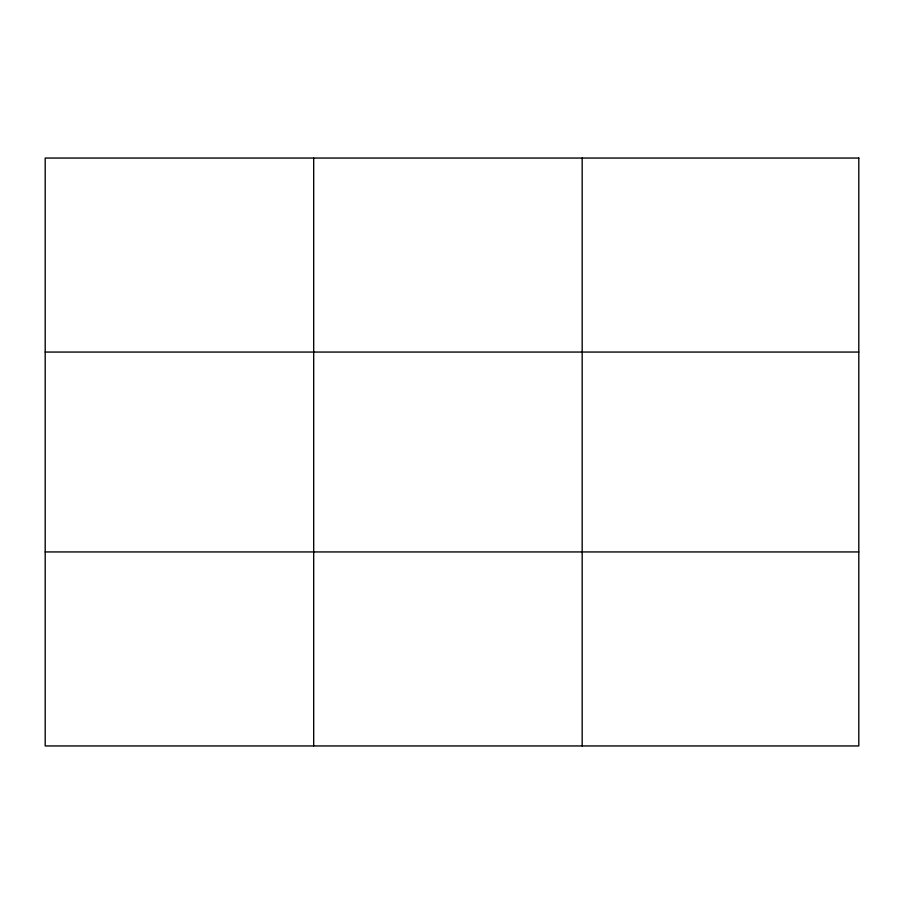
<?xml version="1.0" encoding="UTF-8"?>
<svg xmlns="http://www.w3.org/2000/svg" width="904" height="904" viewBox="0 0 904 904"><rect width="100%" height="100%" fill="white"/><g stroke="black" fill="none" stroke-linecap="round" stroke-linejoin="round"><path stroke-width="1.36" d="M582.176 158.053L582.176 745.947M45.2 352.063L858.8 352.063M45.2 551.937L858.8 551.937M313.688 158.053L313.688 745.947M858.8 158.053L858.8 745.947L45.2 745.947L45.2 158.053L858.8 158.053"/></g></svg>
